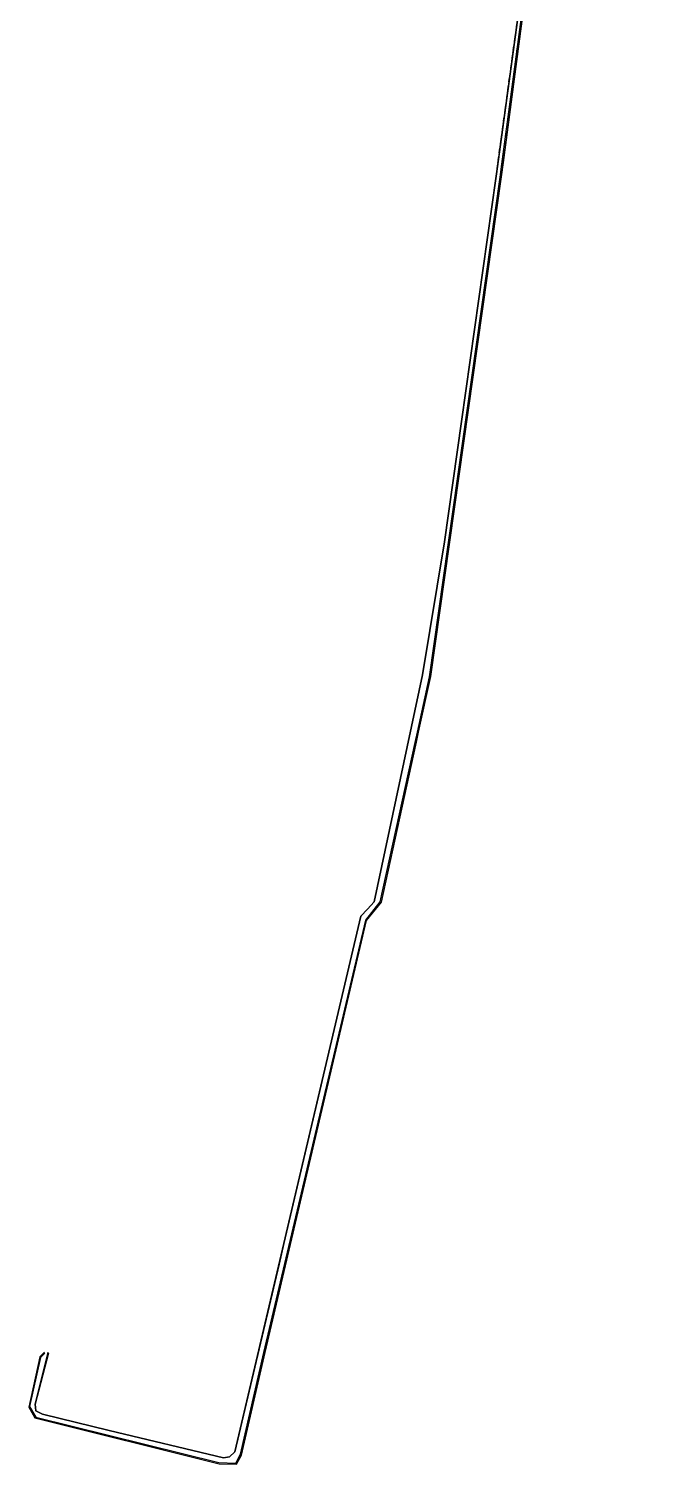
# Model space of a CAD drawing. Header units: metres. Extents: x 301012 to 305396, y 6240778 to 6244350.
# Drawn here: x 302458 to 303012, y 6240778 to 6242043 of the extents above; entities that cross this region are included whole.
import ezdxf

# ---------------------------------------------------------------- set-up
doc = ezdxf.new("R2010")
doc.units = ezdxf.units.M
doc.linetypes.add('Cable Exist UG', pattern=[7, 4, -1, 1, -1])
doc.layers.add('Mains_HV_EXT', color=13, linetype='Continuous', lineweight=25)
doc.layers.add('Mains_TR_EXT', color=211, linetype='Continuous', lineweight=25)
doc.styles.get("Standard").update_dxf_attribs({"font": 'arial.ttf'})
doc.linetypes.add('Cable E UG', pattern='A,5,-0.1,["E",Standard,S=1.5,R=0,X=0,Y=-0.75],-1.45', length=6.55)
doc.linetypes.add('Cable P UG', pattern='A,5,-0.1,["P",Standard,S=1.5,R=0,X=0,Y=-0.75],-1.45', length=6.55)

msp = doc.modelspace()

# ---------------------------------------------------------------- linework, layer by layer
at = {"layer": 'Mains_HV_EXT', "linetype": 'Cable P UG'}
for points in [[(302472.2, 6240876.6), (302467.9, 6240872.3), (302458.2, 6240828), (302463.5, 6240818.5), (302626, 6240778.2), (302641.2, 6240777.7), (302645.6, 6240785.8), (302666.4, 6240876.2), (302755.8, 6241256.9), (302768.9, 6241273.3), (302799.8, 6241414.2), (302801.7, 6241422.9), (302801.7, 6241422.9), (302812.5, 6241472.2), (302874.8, 6241912.6), (302876.4, 6241925.1), (302876.4, 6241925.1), (302911.8, 6242192.6), (302928.6, 6242327.8), (302932.1, 6242328.7)], [(302895.3, 6242098.3), (302870, 6241913), (302869.5, 6241908.9), (302869.5, 6241908.9), (302824.5, 6241590.9), (302805.3, 6241473.5), (302762.6, 6241273.4), (302756.8, 6241267.1), (302750.8, 6241260.8), (302750.8, 6241260.8), (302683.1, 6240972.4), (302678.8, 6240954), (302678.8, 6240954), (302639.9, 6240788.6), (302635, 6240784.1), (302629.8, 6240783.4), (302528.9, 6240807.6), (302470.4, 6240821.8), (302464.5, 6240824.9), (302463.8, 6240830.6), (302475.3, 6240876.6)]]:
    msp.add_lwpolyline(points, dxfattribs=at)
at = {"layer": 'Mains_HV_EXT', "linetype": 'Cable E UG'}
for points in [[(302472.4, 6240875.6), (302468.6, 6240871.9), (302468.6, 6240871.9), (302458.9, 6240828.6), (302464.3, 6240819.1), (302625.7, 6240779.2), (302640.6, 6240778.6), (302644.9, 6240786.6), (302665.4, 6240876.1), (302755.1, 6241257.4), (302767.9, 6241273.5), (302798.7, 6241413.9), (302800.7, 6241423), (302800.7, 6241423), (302811.4, 6241471.8), (302873.7, 6241912.3), (302875.2, 6241923.7), (302875.2, 6241923.7), (302910.8, 6242192.2), (302927.5, 6242328.9)], [(302475.5, 6240875.6), (302463.8, 6240830.6), (302464.5, 6240824.9), (302470.4, 6240821.8), (302528.9, 6240807.6), (302629.8, 6240783.4), (302635, 6240784.1), (302639.9, 6240788.6), (302683.1, 6240972.4), (302685.1, 6240981), (302685.1, 6240981), (302750.8, 6241260.8), (302756.8, 6241267.1), (302762.6, 6241273.4), (302762.6, 6241273.4), (302805.3, 6241473.5), (302824.5, 6241590.9), (302870, 6241913), (302871.4, 6241923.4), (302871.4, 6241923.4), (302895.3, 6242098.3)]]:
    msp.add_lwpolyline(points, dxfattribs=at)
at = {"layer": 'Mains_TR_EXT', "linetype": 'Cable Exist UG'}
for points in [[(302870, 6241913), (302895.3, 6242098.3), (302903.8, 6242167.4), (302908.5, 6242204.6), (302925.7, 6242341.3), (302932.1, 6242350.5), (302966, 6242607.4), (303012, 6242936.8)], [(302873.7, 6241912.3), (302910.8, 6242192.2), (302927.5, 6242328.9)]]:
    msp.add_lwpolyline(points, dxfattribs=at)

doc.saveas('drawing.dxf')
